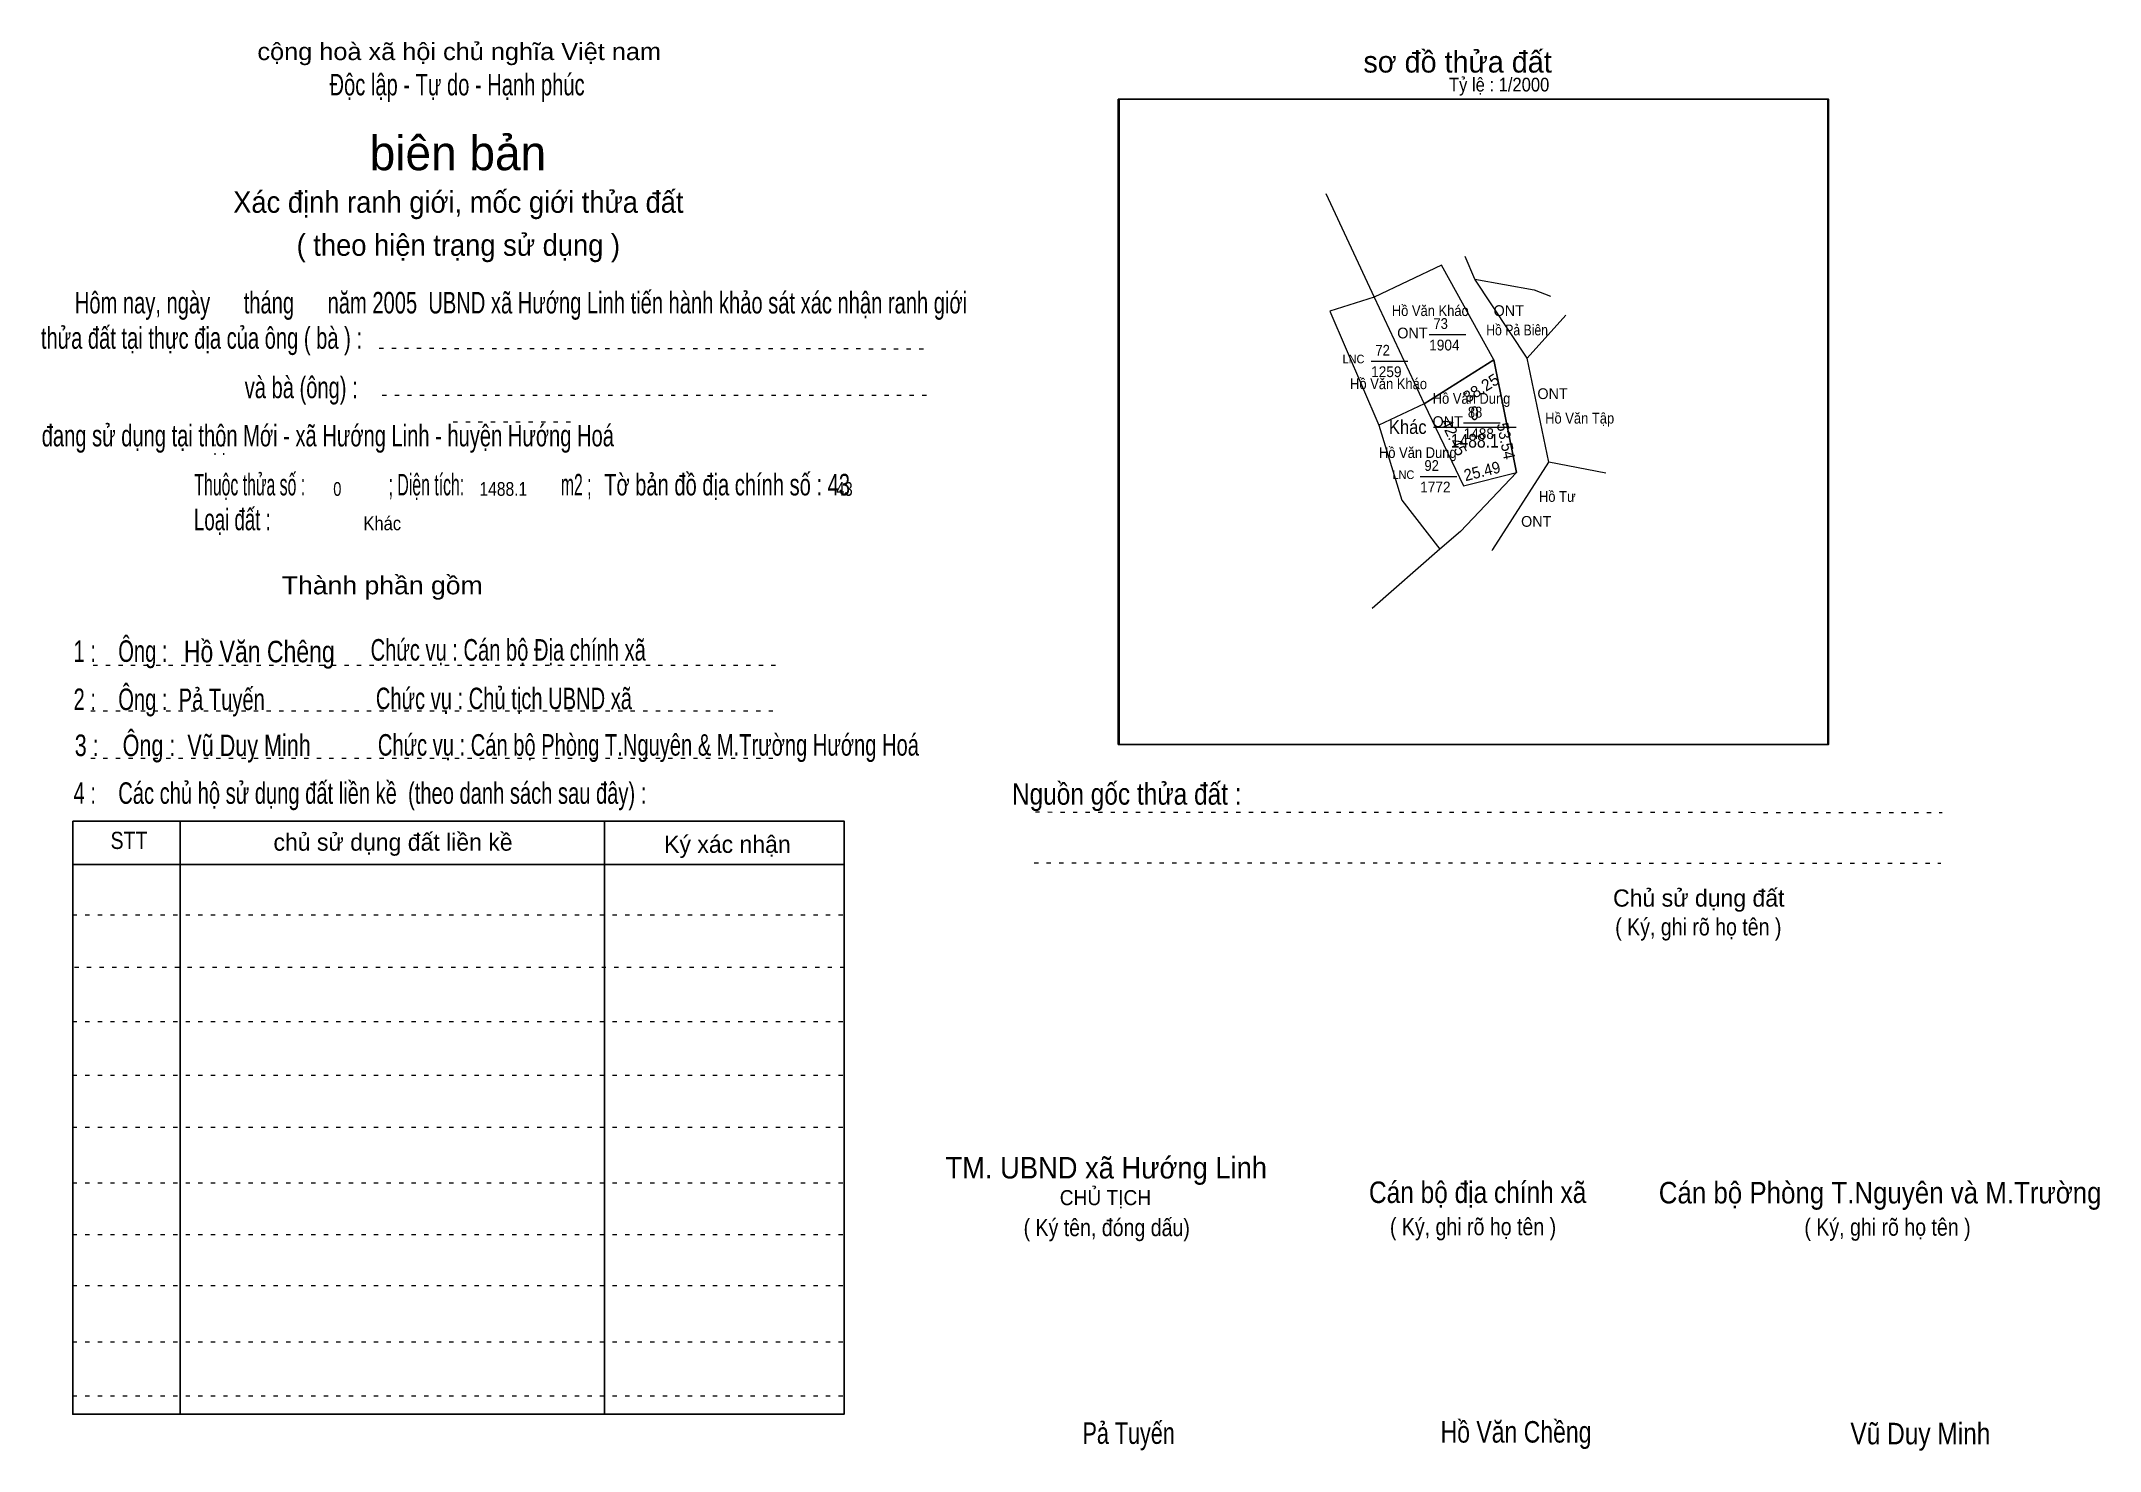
# Model space of a CAD drawing. Header units: centimetres. Extents: x -1.5 to 46.4, y -3.9 to 28.9.
import ezdxf
from ezdxf.enums import TextEntityAlignment as Align

# ---------------------------------------------------------------- set-up
doc = ezdxf.new("R2010")
doc.units = ezdxf.units.CM
doc.header["$LTSCALE"] = 0.16
doc.linetypes.add('DOTTED', pattern=[1.5, 0.3, -1.2])
for name, color, linetype, lineweight in [('15', 7, 'Continuous', 13), ('2', 7, 'Continuous', 25), ('22', 7, 'Continuous', 13), ('33', 7, 'Continuous', 13), ('5', 7, 'DOTTED', 13)]:
    doc.layers.add(name, color=color, linetype=linetype, lineweight=lineweight)
for name, color, linetype in [('16', 7, 'Continuous'), ('34', 7, 'Continuous'), ('51', 7, 'Continuous')]:
    doc.layers.add(name, color=color, linetype=linetype)

msp = doc.modelspace()

# ---------------------------------------------------------------- linework, layer by layer
at = {"layer": '15'}
for p, q in [((30.79, 22.05), (31.64, 22.05)), ((29.44, 21.43), (30.29, 21.43)), ((31.59, 20), (32.44, 20)), ((30.58, 18.75), (31.43, 18.75))]:
    msp.add_line(p, q, dxfattribs=at)
at = {"layer": '2'}
msp.add_lwpolyline([(23.56, 27.52), (40.06, 27.52), (40.06, 12.52), (23.56, 12.52)], close=True, dxfattribs=at)
at = {"layer": '22'}
for p, q in [((31.08, 23.66), (29.51, 22.92)), ((32.29, 21.46), (31.08, 23.66)), ((31.85, 23.34), (31.63, 23.86)), ((33.07, 21.5), (31.85, 23.34)), ((29.51, 22.92), (28.48, 22.59)), ((28.48, 22.59), (29.62, 19.94)), ((30.67, 20.44), (32.29, 21.46)), ((32.29, 21.46), (32.82, 18.84)), ((30.67, 20.44), (29.62, 19.94)), ((34.9, 18.83), (33.57, 19.08))]:
    msp.add_line(p, q, dxfattribs=at)
for points in [[(28.39, 25.33), (29.51, 22.92), (30.67, 20.44)], [(31.85, 23.34), (33.23, 23.09), (33.61, 22.94)], [(33.57, 19.08), (33.07, 21.5), (33.97, 22.5)], [(30.67, 20.44), (31.59, 18.53), (32.82, 18.84)], [(29.62, 19.94), (30.15, 18.2), (31.04, 17.06)], [(32.82, 18.84), (31.52, 17.47), (31.04, 17.06), (29.46, 15.68)], [(32.25, 17.03), (32.27, 17.05), (33.57, 19.08)]]:
    msp.add_lwpolyline(points, dxfattribs=at)
msp.add_lwpolyline([(32.82, 18.84), (32.29, 21.46), (30.67, 20.44), (31.59, 18.53)], close=True, dxfattribs=at)
at = {"layer": '33'}
msp.add_line((30.89, 19.9), (32.81, 19.9), dxfattribs=at)
at = {"layer": '5'}
for p, q in [((6.37, 21.73), (19.21, 21.72)), ((6.44, 20.64), (19.25, 20.64)), ((8.09, 20.02), (10.86, 20.02)), ((-0.28, 14.36), (15.72, 14.36)), ((-0.34, 13.3), (15.66, 13.3)), ((-0.34, 12.2), (15.66, 12.2)), ((21.63, 10.95), (42.72, 10.94)), ((21.6, 9.77), (42.69, 9.76)), ((-0.76, 8.56), (17.18, 8.56)), ((-0.72, 7.34), (17.22, 7.34)), ((-0.76, 6.08), (17.18, 6.08)), ((-0.76, 4.83), (17.18, 4.83)), ((-0.76, 3.62), (17.18, 3.62)), ((-0.76, 2.33), (17.18, 2.33)), ((-0.76, 1.13), (17.18, 1.13)), ((-0.76, -0.06), (17.18, -0.06)), ((-0.76, -1.37), (17.18, -1.37)), ((-0.76, -2.62), (17.18, -2.62))]:
    msp.add_line(p, q, dxfattribs=at)
at = {"layer": '5', "linetype": 'Continuous', "lineweight": 25}
for p, q in [((1.74, 10.74), (1.74, -3.05)), ((11.61, 10.74), (11.61, -3.05)), ((-0.76, 9.73), (17.18, 9.73))]:
    msp.add_line(p, q, dxfattribs=at)
for points in [[(23.58, 27.52), (40.08, 27.52), (40.08, 12.52), (23.58, 12.52)], [(-0.76, 10.74), (17.18, 10.74), (17.18, -3.05), (-0.76, -3.05)]]:
    msp.add_lwpolyline(points, close=True, dxfattribs=at)

# ---------------------------------------------------------------- texts
at = {"layer": '15'}
for s, width, p in [('73', 0.9, (30.89, 22.18)), ('72', 0.9, (29.54, 21.56)), ('1904', 0.95, (30.79, 21.68)), ('1259', 0.95, (29.44, 21.06)), ('88', 0.9, (31.69, 20.12)), ('1488', 0.95, (31.59, 19.62)), ('92', 0.9, (30.68, 18.88)), ('1772', 0.95, (30.58, 18.38))]:
    msp.add_text(s, height=0.25, dxfattribs=dict(at, width=width)).set_placement(p)
at = {"layer": '16'}
for s, width, p in [('Hồ Văn Kháo', 0.9, (30.815, 22.48)), ('Hồ Pả Biên', 0.85, (32.835, 22.03)), ('Hồ Văn Kháo', 0.9, (29.845, 20.78)), ('Hồ Văn Dung', 0.9, (31.775, 20.44)), ('Hồ Văn Tập', 0.9, (34.29, 19.98)), ('Hồ Văn Dung', 0.9, (30.525, 19.18)), ('Hồ Tư', 0.9, (33.77, 18.16))]:
    msp.add_text(s, height=0.25, dxfattribs=dict(at, width=width)).set_placement(p, align=Align.CENTER)
at = {"layer": '22'}
for p in [(32.64, 22.48), (30.4, 21.96), (33.66, 20.55), (31.22, 19.9), (33.28, 17.58)]:
    msp.add_text('ONT', height=0.25, dxfattribs=at).set_placement(p, align=Align.CENTER)
at = {"layer": '22', "width": 0.95}
for p in [(29.03, 21.38), (30.19, 18.69)]:
    msp.add_text('LNC', height=0.2, dxfattribs=at).set_placement(p, align=Align.CENTER)
at = {"layer": '33'}
for s, width, p in [('0', 0.8, (31.845, 20.06)), ('1488.1', 0.85, (31.85, 19.42))]:
    msp.add_text(s, height=0.32, dxfattribs=dict(at, width=width)).set_placement(p, align=Align.CENTER)
at = {"layer": '33', "width": 0.9}
msp.add_text('Khác', height=0.32, dxfattribs=at).set_placement((30.73, 19.74), align=Align.RIGHT)
at = {"layer": '34'}
for s, width, p in [(': : ', 0.85, (2.5, 19.25)), ('0', 0.8, (5.3, 18.3)), ('1488.1', 0.85, (8.7, 18.3)), ('43', 0.8, (17, 18.3)), ('Khác', 0.9, (6, 17.5))]:
    msp.add_text(s, height=0.32, dxfattribs=dict(at, width=width)).set_placement(p)
at = {"layer": '5'}
for s, height, width, p in [('cộng hoà xã hội chủ nghĩa Việt nam', 0.4, 1.1, (8.23, 28.43)), ('Độc lập - Tự do - Hạnh phúc', 0.5, 0.7, (8.18, 27.61)), ('Xác định ranh giới, mốc giới thửa đất', 0.5, 0.95, (8.21, 24.88)), ('( theo hiện trạng sử dụng )', 0.5, 0.95, (8.21, 23.88)), ('Thành phần gồm', 0.42, 1.1, (6.44, 16.01)), ('Hồ Văn Chêng', 0.5, 0.8, (3.58, 14.43)), ('Chức vụ : Cán bộ Địa chính xã', 0.5, 0.7, (9.37, 14.47)), ('Chức vụ : Chủ tịch UBND xã', 0.5, 0.7, (9.27, 13.34)), ('Chức vụ : Cán bộ Phòng T.Nguyên & M.Trường Hướng Hoá', 0.5, 0.7, (12.63, 12.26)), ('    Nguồn gốc thửa đất :', 0.5, 0.85, (23.44, 11.12)), ('( Ký, ghi rõ họ tên )', 0.4, 0.85, (37.05, 8.08)), ('CHỦ TỊCH', 0.35, 0.95, (23.26, 1.81)), ('( Ký tên, đóng dấu)', 0.4, 0.85, (23.29, 1.09)), ('( Ký, ghi rõ họ tên )', 0.4, 0.85, (31.81, 1.11)), ('( Ký, ghi rõ họ tên )', 0.4, 0.85, (41.45, 1.1)), ('Pả Tuyến', 0.5, 0.75, (23.8, -3.74)), ('Hồ Văn Chềng', 0.5, 0.8, (32.81, -3.71)), ('Vũ Duy Minh', 0.5, 0.85, (42.215, -3.75))]:
    msp.add_text(s, height=height, dxfattribs=dict(at, width=width)).set_placement(p, align=Align.CENTER)
msp.add_text('sơ đồ thửa đất', height=0.5, dxfattribs=at).set_placement((29.26, 28.14))
for s, height, p in [('biên bản', 0.8, (8.2, 25.87)), ('      chủ sử dụng đất liền kề', 0.4, (6.245, 10.05)), ('   Ký xác nhận', 0.4, (14.245, 10)), ('Chủ sử dụng đất', 0.4, (37.06, 8.75))]:
    msp.add_text(s, height=height, dxfattribs=at).set_placement(p, align=Align.CENTER)
for s, height, width, p in [('   Hôm nay, ngày      tháng      năm 2005  UBND xã Hướng Linh tiến hành khảo sát xác nhận ranh giới ', 0.5, 0.7, (-1.1, 22.54)), ('thửa đất tại thực địa của ông ( bà ) :                                       ', 0.5, 0.7, (-1.5, 21.72)), ('                                     và bà (ông) :', 0.5, 0.7, (-1.57, 20.57)), (' đang sử dụng tại thôn Mới - xã Hướng Linh - huyện Hướng Hoá', 0.5, 0.7, (-1.61, 19.45)), ('Thuộc thửa số :                   ; Diện tích:                      m2 ;                                            ', 0.5, 0.55, (2.07, 18.31)), ('Tờ bản đồ địa chính số : 43', 0.5, 0.7, (11.6, 18.31)), ('Loại đất :  ', 0.5, 0.65, (2.06, 17.5)), ('    1 :    Ông :                                                        ', 0.5, 0.7, (-1.26, 14.44)), ('    2 :    Ông :  Pả Tuyến', 0.5, 0.7, (-1.26, 13.32)), ('    3 :    Ông :  Vũ Duy Minh', 0.5, 0.75, (-1.27, 12.25)), ('    4 :    Các chủ hộ sử dụng đất liền kề  (theo danh sách sau đây) :', 0.5, 0.7, (-1.26, 11.14)), ('STT', 0.4, 0.85, (0.12, 10.09)), ('TM. UBND xã Hướng Linh', 0.5, 0.95, (19.54, 2.43)), ('Cán bộ địa chính xã  ', 0.5, 0.85, (29.39, 1.86)), ('Cán bộ Phòng T.Nguyên và M.Trường', 0.5, 0.9, (36.13, 1.85))]:
    msp.add_text(s, height=height, dxfattribs=dict(at, width=width)).set_placement(p)
at = {"layer": '51', "width": 0.9}
msp.add_text('Tỷ lệ : 1/2000', height=0.32, dxfattribs=at).set_placement((31.25, 27.7))
at = {"layer": '51'}
for s, rotation, p in [('38.25', 32.161, (32.0681, 20.6903)), ('42.45', 295.581, (31.2423, 19.6083))]:
    msp.add_text(s, height=0.27, rotation=rotation, dxfattribs=at).set_placement(p, align=Align.CENTER)
at = {"layer": '51', "width": 0.95}
for s, rotation, p in [('53.54', 281.507, (32.4441, 19.5469)), ('25.49', 14.053, (32.0522, 18.7432))]:
    msp.add_text(s, height=0.27, rotation=rotation, dxfattribs=at).set_placement(p, align=Align.CENTER)

doc.saveas('drawing.dxf')
